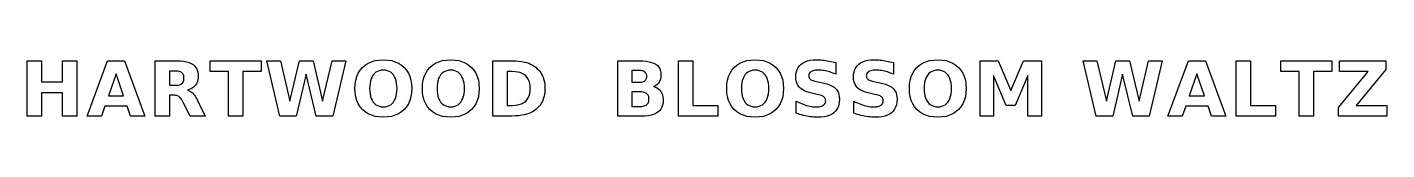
# Model space of a CAD drawing. Header units: millimetres. Extents: x 9 to 297, y 6 to 290.
# Drawn here: x 9.4 to 84.1, y 286.9 to 290.1 of the extents above; entities that cross this region are included whole.
import ezdxf

# ---------------------------------------------------------------- set-up
doc = ezdxf.new("R2010")
doc.units = ezdxf.units.MM
doc.layers.add('ENGRAVE', color=5, linetype='CONTINUOUS')

msp = doc.modelspace()

# ---------------------------------------------------------------- linework, layer by layer
at = {"layer": 'ENGRAVE', "color": 5}
for points in [[(29.962, 289.8014), (30.1092, 289.6733), (30.236, 289.5248), (30.3398, 289.3584), (30.4205, 289.1744), (30.4781, 288.9726), (30.5127, 288.753), (30.5243, 288.5157), (30.5127, 288.279), (30.4781, 288.06), (30.4205, 287.8586), (30.3398, 287.6748), (30.236, 287.5086), (30.1092, 287.3601), (29.962, 287.232), (29.7973, 287.1273), (29.6148, 287.0458), (29.4148, 286.9876), (29.1971, 286.9526), (28.9618, 286.941), (28.727, 286.9526), (28.5098, 286.9876), (28.3099, 287.0458), (28.1276, 287.1273), (27.9627, 287.232), (27.8153, 287.3601), (27.6882, 287.5086), (27.5842, 287.6748), (27.5033, 287.8586), (27.4455, 288.06), (27.4108, 288.279), (27.3993, 288.5157), (27.4108, 288.753), (27.4455, 288.9726), (27.5033, 289.1744), (27.5842, 289.3584), (27.6882, 289.5248), (27.8153, 289.6733), (27.9627, 289.8014), (28.1276, 289.9062), (28.3099, 289.9877), (28.5098, 290.0459), (28.727, 290.0808), (28.9618, 290.0924), (29.1971, 290.0808), (29.4148, 290.0459), (29.6148, 289.9877), (29.7973, 289.9062), (29.962, 289.8014)], [(33.818, 289.6733), (33.9448, 289.5248), (34.0485, 289.3584), (34.1292, 289.1744), (34.1869, 288.9726), (34.2215, 288.753), (34.233, 288.5157), (34.2215, 288.279), (34.1869, 288.06), (34.1292, 287.8586), (34.0485, 287.6748), (33.9448, 287.5086), (33.818, 287.3601), (33.6708, 287.232), (33.506, 287.1273), (33.3236, 287.0458), (33.1235, 286.9876), (32.9058, 286.9526), (32.6705, 286.941), (32.4358, 286.9526), (32.2185, 286.9876), (32.0187, 287.0458), (31.8363, 287.1273), (31.6715, 287.232), (31.524, 287.3601), (31.3969, 287.5086), (31.2929, 287.6748), (31.212, 287.8586), (31.1542, 288.06), (31.1195, 288.279), (31.108, 288.5157), (31.1195, 288.753), (31.1542, 288.9726), (31.212, 289.1744), (31.2929, 289.3584), (31.3969, 289.5248), (31.524, 289.6733), (31.6715, 289.8014), (31.8363, 289.9062), (32.0187, 289.9877), (32.2185, 290.0459), (32.4358, 290.0808), (32.6705, 290.0924), (32.9058, 290.0808), (33.1235, 290.0459), (33.3236, 289.9877), (33.506, 289.9062), (33.6708, 289.8014), (33.818, 289.6733)], [(50.5508, 289.6733), (50.6776, 289.5248), (50.7814, 289.3584), (50.8621, 289.1744), (50.9197, 288.9726), (50.9543, 288.753), (50.9658, 288.5157), (50.9543, 288.279), (50.9197, 288.06), (50.8621, 287.8586), (50.7814, 287.6748), (50.6776, 287.5086), (50.5508, 287.3601), (50.4036, 287.232), (50.2388, 287.1273), (50.0564, 287.0458), (49.8563, 286.9876), (49.6386, 286.9526), (49.4033, 286.941), (49.1686, 286.9526), (48.9513, 286.9876), (48.7515, 287.0458), (48.5692, 287.1273), (48.4043, 287.232), (48.2569, 287.3601), (48.1297, 287.5086), (48.0257, 287.6748), (47.9448, 287.8586), (47.887, 288.06), (47.8524, 288.279), (47.8408, 288.5157), (47.8524, 288.753), (47.887, 288.9726), (47.9448, 289.1744), (48.0257, 289.3584), (48.1297, 289.5248), (48.2569, 289.6733), (48.4043, 289.8014), (48.5692, 289.9062), (48.7515, 289.9877), (48.9513, 290.0459), (49.1686, 290.0808), (49.4033, 290.0924), (49.6386, 290.0808), (49.8563, 290.0459), (50.0564, 289.9877), (50.2388, 289.9062), (50.4036, 289.8014), (50.5508, 289.6733)], [(53.5101, 289.4238), (53.4298, 289.4473), (53.3501, 289.4679), (53.2715, 289.4853), (53.1943, 289.4995), (53.1187, 289.5106), (53.0445, 289.5185), (52.9717, 289.5232), (52.9005, 289.5248), (52.811, 289.5227), (52.7296, 289.5162), (52.6563, 289.5055), (52.5912, 289.4905), (52.5343, 289.4711), (52.4854, 289.4475), (52.4444, 289.4194), (52.4108, 289.3865), (52.3847, 289.3488), (52.3661, 289.3065), (52.3549, 289.2593), (52.3512, 289.2074), (52.3537, 289.1682), (52.3612, 289.132), (52.3738, 289.0988), (52.3914, 289.0686), (52.414, 289.0414), (52.4417, 289.0172), (52.476, 288.995), (52.5184, 288.9739), (52.5691, 288.9539), (52.628, 288.9349), (52.695, 288.917), (52.7703, 288.9002), (53.1039, 288.8331), (53.2646, 288.7962), (53.4091, 288.7535), (53.5373, 288.7049), (53.6492, 288.6504), (53.7448, 288.5901), (53.8241, 288.5238), (53.8894, 288.4498), (53.9428, 288.3661), (53.9844, 288.2726), (54.014, 288.1694), (54.0318, 288.0565), (54.0378, 287.9338), (54.0295, 287.7735), (54.0046, 287.6274), (53.9632, 287.4957), (53.9053, 287.3782), (53.8308, 287.275), (53.7397, 287.1862), (53.6316, 287.1112), (53.5061, 287.05), (53.3631, 287.0023), (53.2026, 286.9682), (53.0247, 286.9478), (52.8293, 286.941), (52.7329, 286.9425), (52.6364, 286.9471), (52.5399, 286.9547), (52.4432, 286.9654), (52.3464, 286.9791), (52.2494, 286.9959), (52.1525, 287.0157), (52.0555, 287.0384), (51.9585, 287.0641), (51.8615, 287.0927), (51.7645, 287.1242), (51.6676, 287.1587), (51.6676, 287.8199), (51.764, 287.7705), (51.8594, 287.7253), (51.9537, 287.6844), (52.0469, 287.6477), (52.139, 287.6152), (52.2301, 287.587), (52.3201, 287.563), (52.409, 287.5434), (52.4969, 287.5282), (52.5837, 287.5173), (52.6694, 287.5108), (52.754, 287.5086), (52.8361, 287.511), (52.9115, 287.5181), (52.9803, 287.53), (53.0424, 287.5466), (53.0979, 287.568), (53.1466, 287.5941), (53.1883, 287.6246), (53.2224, 287.6592), (53.2489, 287.6978), (53.2678, 287.7406), (53.2792, 287.7874), (53.283, 287.8382), (53.2804, 287.8839), (53.2727, 287.9259), (53.2598, 287.9644), (53.2418, 287.9992), (53.2187, 288.0304), (53.1904, 288.0579), (53.1544, 288.0833), (53.1082, 288.1077), (53.0518, 288.1312), (52.9851, 288.1538), (52.9082, 288.1755), (52.8211, 288.1963), (52.518, 288.2634), (52.3729, 288.2992), (52.2414, 288.3414), (52.1235, 288.3901), (52.0193, 288.4452), (51.9287, 288.5067), (51.8517, 288.5747), (51.7873, 288.65), (51.7347, 288.7336), (51.6938, 288.8255), (51.6645, 288.9255), (51.647, 289.0339), (51.6411, 289.1505), (51.6493, 289.2959), (51.6737, 289.4297), (51.7144, 289.5518), (51.7713, 289.6623), (51.8446, 289.7611), (51.9341, 289.8483), (52.0389, 289.9229), (52.1579, 289.9839), (52.2911, 290.0314), (52.4386, 290.0653), (52.6004, 290.0857), (52.7764, 290.0924), (52.8602, 290.0914), (52.9448, 290.0883), (53.0302, 290.083), (53.1164, 290.0757), (53.2033, 290.0663), (53.2911, 290.0548), (53.3798, 290.0412), (53.4695, 290.0255), (53.5602, 290.0078), (53.6519, 289.9879), (53.7446, 289.9659), (53.8384, 289.9419), (53.8384, 289.299), (53.7553, 289.3348), (53.6729, 289.3675), (53.5912, 289.3972), (53.5101, 289.4238)], [(56.6777, 289.4238), (56.5973, 289.4473), (56.5177, 289.4679), (56.439, 289.4853), (56.3619, 289.4995), (56.2862, 289.5106), (56.212, 289.5185), (56.1393, 289.5232), (56.068, 289.5248), (55.9785, 289.5227), (55.8971, 289.5162), (55.8239, 289.5055), (55.7588, 289.4905), (55.7018, 289.4711), (55.653, 289.4475), (55.612, 289.4194), (55.5784, 289.3865), (55.5523, 289.3488), (55.5336, 289.3065), (55.5224, 289.2593), (55.5187, 289.2074), (55.5212, 289.1682), (55.5288, 289.132), (55.5414, 289.0988), (55.559, 289.0686), (55.5816, 289.0414), (55.6093, 289.0172), (55.6435, 288.995), (55.686, 288.9739), (55.7367, 288.9539), (55.7955, 288.9349), (55.8626, 288.917), (55.9378, 288.9002), (56.2715, 288.8331), (56.4322, 288.7962), (56.5767, 288.7535), (56.7048, 288.7049), (56.8167, 288.6504), (56.9124, 288.5901), (56.9917, 288.5238), (57.057, 288.4498), (57.1104, 288.3661), (57.1519, 288.2726), (57.1816, 288.1694), (57.1994, 288.0565), (57.2053, 287.9338), (57.197, 287.7735), (57.1722, 287.6274), (57.1308, 287.4957), (57.0729, 287.3782), (56.9983, 287.275), (56.9073, 287.1862), (56.7992, 287.1112), (56.6736, 287.05), (56.5306, 287.0023), (56.3702, 286.9682), (56.1922, 286.9478), (55.9968, 286.941), (55.9005, 286.9425), (55.804, 286.9471), (55.7074, 286.9547), (55.6107, 286.9654), (55.5139, 286.9791), (55.417, 286.9959), (55.32, 287.0157), (55.223, 287.0384), (55.1261, 287.0641), (55.0291, 287.0927), (54.9321, 287.1242), (54.8351, 287.1587), (54.8351, 287.8199), (54.9316, 287.7705), (55.0269, 287.7253), (55.1212, 287.6844), (55.2144, 287.6477), (55.3066, 287.6152), (55.3977, 287.587), (55.4877, 287.563), (55.5766, 287.5434), (55.6644, 287.5282), (55.7512, 287.5173), (55.8369, 287.5108), (55.9215, 287.5086), (56.0037, 287.511), (56.0791, 287.5181), (56.1479, 287.53), (56.21, 287.5466), (56.2654, 287.568), (56.3142, 287.5941), (56.3559, 287.6246), (56.3899, 287.6592), (56.4164, 287.6978), (56.4354, 287.7406), (56.4467, 287.7874), (56.4505, 287.8382), (56.4479, 287.8839), (56.4402, 287.9259), (56.4274, 287.9644), (56.4094, 287.9992), (56.3862, 288.0304), (56.358, 288.0579), (56.322, 288.0833), (56.2758, 288.1077), (56.2194, 288.1312), (56.1527, 288.1538), (56.0758, 288.1755), (55.9887, 288.1963), (55.6855, 288.2634), (55.5404, 288.2992), (55.409, 288.3414), (55.2911, 288.3901), (55.1869, 288.4452), (55.0962, 288.5067), (55.0192, 288.5747), (54.9549, 288.65), (54.9023, 288.7336), (54.8613, 288.8255), (54.8321, 288.9255), (54.8145, 289.0339), (54.8087, 289.1505), (54.8168, 289.2959), (54.8412, 289.4297), (54.8819, 289.5518), (54.9389, 289.6623), (55.0121, 289.7611), (55.1016, 289.8483), (55.2064, 289.9229), (55.3254, 289.9839), (55.4587, 290.0314), (55.6062, 290.0653), (55.7679, 290.0857), (55.9439, 290.0924), (56.0277, 290.0914), (56.1123, 290.0883), (56.1977, 290.083), (56.2839, 290.0757), (56.3709, 290.0663), (56.4587, 290.0548), (56.5473, 290.0412), (56.637, 290.0255), (56.7277, 290.0078), (56.8194, 289.9879), (56.9122, 289.9659), (57.0059, 289.9419), (57.0059, 289.299), (56.9229, 289.3348), (56.8405, 289.3675), (56.7587, 289.3972), (56.6777, 289.4238)], [(60.5946, 289.6733), (60.7215, 289.5248), (60.8252, 289.3584), (60.9059, 289.1744), (60.9636, 288.9726), (60.9982, 288.753), (61.0097, 288.5157), (60.9982, 288.279), (60.9636, 288.06), (60.9059, 287.8586), (60.8252, 287.6748), (60.7215, 287.5086), (60.5946, 287.3601), (60.4475, 287.232), (60.2827, 287.1273), (60.1003, 287.0458), (59.9002, 286.9876), (59.6825, 286.9526), (59.4472, 286.941), (59.2125, 286.9526), (58.9952, 286.9876), (58.7954, 287.0458), (58.613, 287.1273), (58.4482, 287.232), (58.3007, 287.3601), (58.1736, 287.5086), (58.0696, 287.6748), (57.9887, 287.8586), (57.9309, 288.06), (57.8962, 288.279), (57.8847, 288.5157), (57.8962, 288.753), (57.9309, 288.9726), (57.9887, 289.1744), (58.0696, 289.3584), (58.1736, 289.5248), (58.3007, 289.6733), (58.4482, 289.8014), (58.613, 289.9062), (58.7954, 289.9877), (58.9952, 290.0459), (59.2125, 290.0808), (59.4472, 290.0924), (59.6825, 290.0808), (59.9002, 290.0459), (60.1003, 289.9877), (60.2827, 289.9062), (60.4475, 289.8014), (60.5946, 289.6733)], [(12.1047, 290.0375), (12.1047, 287), (11.3214, 287), (11.3214, 288.2878), (10.1658, 288.2878), (10.1658, 287), (9.3825, 287), (9.3825, 290.0375), (10.1658, 290.0375), (10.1658, 288.8799), (11.3214, 288.8799), (11.3214, 290.0375), (12.1047, 290.0375)], [(15.8582, 287), (15.0708, 287), (14.8796, 287.5534), (13.6548, 287.5534), (13.4615, 287), (12.6742, 287), (13.7992, 290.0375), (14.7331, 290.0375), (15.8582, 287)], [(13.8501, 288.1169), (14.6822, 288.1169), (14.2672, 289.3254), (13.8501, 288.1169)], [(17.9885, 290.0151), (18.144, 289.9872), (18.2818, 289.948), (18.4017, 289.8976), (18.5039, 289.8361), (18.5893, 289.7625), (18.6593, 289.6758), (18.7137, 289.5762), (18.7525, 289.4636), (18.7758, 289.3379), (18.7836, 289.1993), (18.7796, 289.1019), (18.7674, 289.0105), (18.7472, 288.9252), (18.719, 288.8457), (18.6826, 288.7723), (18.6381, 288.7049), (18.5856, 288.6433), (18.5248, 288.5874), (18.4558, 288.5371), (18.3786, 288.4924), (18.2933, 288.4534), (18.1997, 288.4201), (18.2523, 288.4053), (18.3031, 288.3854), (18.352, 288.3603), (18.3991, 288.3301), (18.4443, 288.2948), (18.4876, 288.2543), (18.5301, 288.2075), (18.5727, 288.1533), (18.6155, 288.0918), (18.6585, 288.0228), (18.7016, 287.9464), (18.745, 287.8626), (19.1702, 287), (18.336, 287), (17.9657, 287.7548), (17.9284, 287.8267), (17.8908, 287.8907), (17.8531, 287.9466), (17.8152, 287.9944), (17.7771, 288.0343), (17.7389, 288.0661), (17.6985, 288.0916), (17.6538, 288.1124), (17.6049, 288.1286), (17.5517, 288.1402), (17.4943, 288.1472), (17.4327, 288.1495), (17.2109, 288.1495), (17.2109, 287), (16.4277, 287), (16.4277, 290.0375), (17.6239, 290.0375), (17.8151, 290.0319), (17.9885, 290.0151)], [(17.8935, 288.7822), (17.9262, 288.816), (17.9529, 288.8564), (17.9736, 288.9033), (17.9885, 288.9567), (17.9974, 289.0168), (18.0003, 289.0833), (17.9974, 289.1492), (17.9885, 289.2086), (17.9736, 289.2614), (17.9529, 289.3076), (17.9262, 289.3473), (17.8935, 289.3804), (17.854, 289.4077), (17.8068, 289.4301), (17.7519, 289.4475), (17.6892, 289.4599), (17.6187, 289.4674), (17.5405, 289.4699), (17.2109, 289.4699), (17.2109, 288.6907), (17.5405, 288.6907), (17.6187, 288.6932), (17.6892, 288.7008), (17.7519, 288.7136), (17.8068, 288.7314), (17.854, 288.7543), (17.8935, 288.7822)], [(20.4497, 287), (20.4497, 289.4455), (19.4406, 289.4455), (19.4406, 290.0375), (22.2401, 290.0375), (22.2401, 289.4455), (21.233, 289.4455), (21.233, 287), (20.4497, 287)], [(25.6253, 287.8301), (26.1502, 290.0375), (26.8949, 290.0375), (26.1787, 287), (25.2754, 287), (24.724, 289.3092), (24.1788, 287), (23.2755, 287), (22.5532, 290.0375), (23.304, 290.0375), (23.8289, 287.8301), (24.3497, 290.0375), (25.1045, 290.0375), (25.6253, 287.8301)], [(28.4766, 289.3412), (28.4063, 289.2603), (28.346, 289.1662), (28.2967, 289.06), (28.2583, 288.9419), (28.2309, 288.8118), (28.2145, 288.6698), (28.209, 288.5157), (28.2145, 288.3623), (28.2309, 288.2207), (28.2583, 288.091), (28.2967, 287.9732), (28.346, 287.8672), (28.4063, 287.7731), (28.4766, 287.6923), (28.5558, 287.6262), (28.6439, 287.5747), (28.7409, 287.538), (28.8469, 287.516), (28.9618, 287.5086), (29.0773, 287.516), (29.1837, 287.538), (29.2812, 287.5747), (29.3696, 287.6262), (29.4489, 287.6923), (29.5192, 287.7731), (29.5795, 287.8672), (29.6288, 287.9732), (29.6672, 288.091), (29.6946, 288.2207), (29.7111, 288.3623), (29.7166, 288.5157), (29.7111, 288.6698), (29.6946, 288.8118), (29.6672, 288.9419), (29.6288, 289.06), (29.5795, 289.1662), (29.5192, 289.2603), (29.4489, 289.3412), (29.3696, 289.4073), (29.2812, 289.4587), (29.1837, 289.4954), (29.0773, 289.5175), (28.9618, 289.5248), (28.8469, 289.5175), (28.7409, 289.4954), (28.6439, 289.4587), (28.5558, 289.4073), (28.4766, 289.3412)], [(32.1151, 289.2603), (32.0548, 289.1662), (32.0054, 289.06), (31.9671, 288.9419), (31.9397, 288.8118), (31.9232, 288.6698), (31.9177, 288.5157), (31.9232, 288.3623), (31.9397, 288.2207), (31.9671, 288.091), (32.0054, 287.9732), (32.0548, 287.8672), (32.1151, 287.7731), (32.1853, 287.6923), (32.2645, 287.6262), (32.3526, 287.5747), (32.4496, 287.538), (32.5556, 287.516), (32.6705, 287.5086), (32.786, 287.516), (32.8925, 287.538), (32.9899, 287.5747), (33.0783, 287.6262), (33.1576, 287.6923), (33.2279, 287.7731), (33.2882, 287.8672), (33.3376, 287.9732), (33.376, 288.091), (33.4034, 288.2207), (33.4198, 288.3623), (33.4253, 288.5157), (33.4198, 288.6698), (33.4034, 288.8118), (33.376, 288.9419), (33.3376, 289.06), (33.2882, 289.1662), (33.2279, 289.2603), (33.1576, 289.3412), (33.0783, 289.4073), (32.9899, 289.4587), (32.8925, 289.4954), (32.786, 289.5175), (32.6705, 289.5248), (32.5556, 289.5175), (32.4496, 289.4954), (32.3526, 289.4587), (32.2645, 289.4073), (32.1853, 289.3412), (32.1151, 289.2603)], [(36.7255, 289.969), (36.8482, 289.9388), (36.9584, 289.9021), (37.0633, 289.8578), (37.1628, 289.8058), (37.2569, 289.7462), (37.3457, 289.679), (37.429, 289.6042), (37.4972, 289.5339), (37.5592, 289.4602), (37.6152, 289.3829), (37.665, 289.3022), (37.7088, 289.2179), (37.7464, 289.1301), (37.7781, 289.0386), (37.8041, 288.9432), (37.8242, 288.8438), (37.8387, 288.7404), (37.8473, 288.6331), (37.8502, 288.5218), (37.8473, 288.4093), (37.8387, 288.3008), (37.8242, 288.1965), (37.8041, 288.0964), (37.7781, 288.0003), (37.7464, 287.9084), (37.7088, 287.8203), (37.665, 287.7358), (37.6152, 287.6549), (37.5592, 287.5775), (37.4972, 287.5036), (37.429, 287.4333), (37.3449, 287.3585), (37.2554, 287.2913), (37.1605, 287.2317), (37.0601, 287.1797), (36.9543, 287.1354), (36.8431, 287.0987), (36.7197, 287.0685), (36.5773, 287.0439), (36.4159, 287.0247), (36.2355, 287.011), (36.0361, 287.0027), (35.8177, 287), (34.9917, 287), (34.9917, 290.0375), (35.8177, 290.0375), (36.0385, 290.0348), (36.2396, 290.0266), (36.4212, 290.0128), (36.5831, 289.9937), (36.7255, 289.969)], [(36.5951, 287.6978), (36.6985, 287.7573), (36.7892, 287.8301), (36.8666, 287.9154), (36.9299, 288.0127), (36.9792, 288.122), (37.0143, 288.2433), (37.0354, 288.3766), (37.0425, 288.5218), (37.0355, 288.6664), (37.0144, 288.799), (36.9794, 288.9196), (36.9304, 289.0282), (36.8673, 289.1248), (36.7902, 289.2095), (36.6997, 289.2816), (36.5965, 289.3406), (36.4804, 289.3865), (36.3517, 289.4193), (36.2101, 289.4389), (36.0557, 289.4455), (35.775, 289.4455), (35.775, 287.592), (36.0557, 287.592), (36.2095, 287.5987), (36.3506, 287.6185), (36.4792, 287.6516), (36.5951, 287.6978)], [(44.2559, 288.2867), (44.2905, 288.2135), (44.3174, 288.1353), (44.3366, 288.0521), (44.3481, 287.9639), (44.352, 287.8708), (44.3437, 287.7305), (44.319, 287.6027), (44.2777, 287.4873), (44.22, 287.3843), (44.1457, 287.2938), (44.0549, 287.2157), (43.9473, 287.1498), (43.8225, 287.0958), (43.6806, 287.0539), (43.5214, 287.024), (43.3451, 287.006), (43.1516, 287), (41.8516, 287), (41.8516, 290.0375), (43.0275, 290.0375), (43.2287, 290.0322), (43.4106, 290.0163), (43.573, 289.9897), (43.7161, 289.9525), (43.8398, 289.9047), (43.9441, 289.8463), (44.0308, 289.7761), (44.1017, 289.6932), (44.1569, 289.5976), (44.1963, 289.4891), (44.22, 289.3679), (44.2279, 289.2339), (44.225, 289.1618), (44.2163, 289.0934), (44.2019, 289.0287), (44.1817, 288.9676), (44.1558, 288.9102), (44.1241, 288.8565), (44.0869, 288.8068), (44.0445, 288.7617), (43.9969, 288.7209), (43.9442, 288.6847), (43.8862, 288.6529), (43.823, 288.6256), (43.9039, 288.5977), (43.9785, 288.563), (44.0468, 288.5213), (44.1087, 288.4728), (44.1643, 288.4173), (44.2136, 288.355), (44.2559, 288.2867)], [(43.349, 288.943), (43.3782, 288.9722), (43.4021, 289.0058), (43.4207, 289.0437), (43.434, 289.0858), (43.4419, 289.1323), (43.4446, 289.183), (43.4419, 289.2332), (43.434, 289.2792), (43.4207, 289.3211), (43.4021, 289.3589), (43.3782, 289.3925), (43.349, 289.4221), (43.3146, 289.4473), (43.2753, 289.4679), (43.231, 289.4839), (43.1817, 289.4953), (43.1274, 289.5022), (43.0682, 289.5045), (42.6348, 289.5045), (42.6348, 288.8616), (43.0682, 288.8616), (43.1274, 288.8638), (43.1817, 288.8706), (43.231, 288.8819), (43.2753, 288.8977), (43.3146, 288.9181), (43.349, 288.943)], [(45.1941, 287), (45.1941, 290.0375), (45.9774, 290.0375), (45.9774, 287.592), (47.3527, 287.592), (47.3527, 287), (45.1941, 287)], [(48.8479, 289.2603), (48.7876, 289.1662), (48.7383, 289.06), (48.6999, 288.9419), (48.6725, 288.8118), (48.656, 288.6698), (48.6506, 288.5157), (48.656, 288.3623), (48.6725, 288.2207), (48.6999, 288.091), (48.7383, 287.9732), (48.7876, 287.8672), (48.8479, 287.7731), (48.9181, 287.6923), (48.9973, 287.6262), (49.0854, 287.5747), (49.1825, 287.538), (49.2884, 287.516), (49.4033, 287.5086), (49.5188, 287.516), (49.6253, 287.538), (49.7227, 287.5747), (49.8111, 287.6262), (49.8905, 287.6923), (49.9608, 287.7731), (50.0211, 287.8672), (50.0704, 287.9732), (50.1088, 288.091), (50.1362, 288.2207), (50.1526, 288.3623), (50.1581, 288.5157), (50.1526, 288.6698), (50.1362, 288.8118), (50.1088, 288.9419), (50.0704, 289.06), (50.0211, 289.1662), (49.9608, 289.2603), (49.8905, 289.3412), (49.8111, 289.4073), (49.7227, 289.4587), (49.6253, 289.4954), (49.5188, 289.5175), (49.4033, 289.5248), (49.2884, 289.5175), (49.1825, 289.4954), (49.0854, 289.4587), (48.9973, 289.4073), (48.9181, 289.3412), (48.8479, 289.2603)], [(58.8918, 289.2603), (58.8315, 289.1662), (58.7821, 289.06), (58.7438, 288.9419), (58.7163, 288.8118), (58.6999, 288.6698), (58.6944, 288.5157), (58.6999, 288.3623), (58.7163, 288.2207), (58.7438, 288.091), (58.7821, 287.9732), (58.8315, 287.8672), (58.8918, 287.7731), (58.962, 287.6923), (59.0412, 287.6262), (59.1293, 287.5747), (59.2263, 287.538), (59.3323, 287.516), (59.4472, 287.5086), (59.5627, 287.516), (59.6692, 287.538), (59.7666, 287.5747), (59.855, 287.6262), (59.9343, 287.6923), (60.0046, 287.7731), (60.0649, 287.8672), (60.1143, 287.9732), (60.1526, 288.091), (60.1801, 288.2207), (60.1965, 288.3623), (60.202, 288.5157), (60.1965, 288.6698), (60.1801, 288.8118), (60.1526, 288.9419), (60.1143, 289.06), (60.0649, 289.1662), (60.0046, 289.2603), (59.9343, 289.3412), (59.855, 289.4073), (59.7666, 289.4587), (59.6692, 289.4954), (59.5627, 289.5175), (59.4472, 289.5248), (59.3323, 289.5175), (59.2263, 289.4954), (59.1293, 289.4587), (59.0412, 289.4073), (58.962, 289.3412), (58.8918, 289.2603)], [(65.1477, 287), (64.4071, 287), (64.4071, 289.2217), (63.7073, 287.5839), (63.2109, 287.5839), (62.511, 289.2217), (62.511, 287), (61.7684, 287), (61.7684, 290.0375), (62.7653, 290.0375), (63.457, 288.4119), (64.1528, 290.0375), (65.1477, 290.0375), (65.1477, 287)], [(70.5124, 287.8301), (71.0373, 290.0375), (71.7819, 290.0375), (71.0658, 287), (70.1624, 287), (69.6111, 289.3092), (69.0658, 287), (68.1625, 287), (67.4403, 290.0375), (68.191, 290.0375), (68.7159, 287.8301), (69.2367, 290.0375), (69.9915, 290.0375), (70.5124, 287.8301)], [(75.2831, 287), (74.4958, 287), (74.3045, 287.5534), (73.0798, 287.5534), (72.8865, 287), (72.0991, 287), (73.2242, 290.0375), (74.158, 290.0375), (75.2831, 287)], [(73.2751, 288.1169), (74.1072, 288.1169), (73.6921, 289.3254), (73.2751, 288.1169)], [(75.8526, 287), (75.8526, 290.0375), (76.6359, 290.0375), (76.6359, 287.592), (78.0112, 287.592), (78.0112, 287), (75.8526, 287)], [(79.3213, 287), (79.3213, 289.4455), (78.3122, 289.4455), (78.3122, 290.0375), (81.1117, 290.0375), (81.1117, 289.4455), (80.1046, 289.4455), (80.1046, 287), (79.3213, 287)], [(84.1348, 287), (81.4879, 287), (81.4879, 287.474), (83.1175, 289.4455), (81.5347, 289.4455), (81.5347, 290.0375), (84.088, 290.0375), (84.088, 289.5635), (82.4583, 287.592), (84.1348, 287.592), (84.1348, 287)], [(43.486, 287.6688), (43.5158, 287.7105), (43.5389, 287.7579), (43.5555, 287.8109), (43.5654, 287.8695), (43.5687, 287.9338), (43.5654, 287.9969), (43.5556, 288.0544), (43.5392, 288.1065), (43.5162, 288.1531), (43.4867, 288.1942), (43.4507, 288.2299), (43.408, 288.26), (43.3587, 288.2847), (43.3027, 288.3039), (43.24, 288.3176), (43.1707, 288.3258), (43.0946, 288.3285), (42.6348, 288.3285), (42.6348, 287.533), (43.0946, 287.533), (43.1701, 287.5358), (43.239, 287.5441), (43.3014, 287.558), (43.3573, 287.5773), (43.4067, 287.6023), (43.4497, 287.6327), (43.486, 287.6688)]]:
    msp.add_lwpolyline(points, close=True, dxfattribs=at)

doc.saveas('drawing.dxf')
